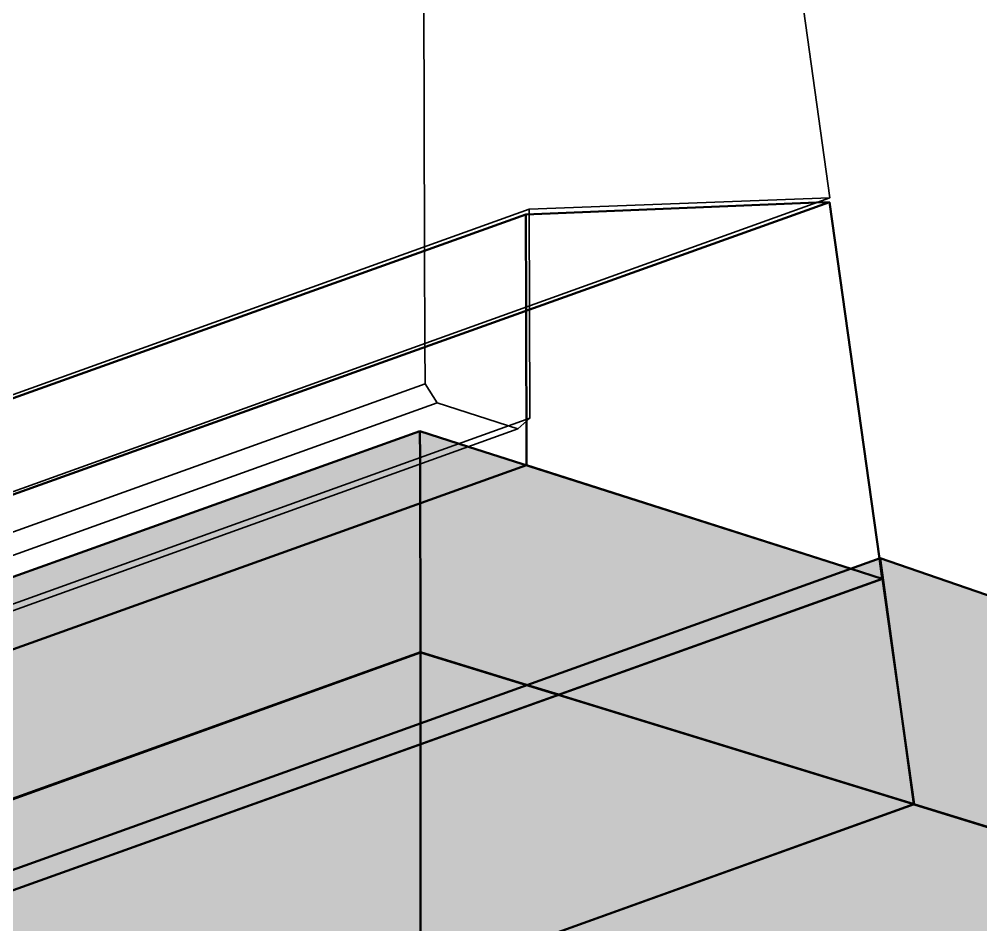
# Model space of a CAD drawing. Header units: metres. Extents: x -902 to -724, y 0 to 650.
# Drawn here: x -892.817 to -891.92, y 591.794 to 592.639 of the extents above; entities that cross this region are included whole.
import ezdxf

# ---------------------------------------------------------------- set-up
doc = ezdxf.new("R2010")
doc.units = ezdxf.units.M
for name, color, linetype, lineweight in [('D-BDGE-FLOOR', 7, 'Continuous', 50), ('D-BDGE-FLOOR-PAT', 7, 'Continuous', 50), ('D-BDGE-FRAMING', 7, 'Continuous', 50), ('D-BDGE-GEN-MOD', 7, 'Continuous', 35)]:
    doc.layers.add(name, color=color, linetype=linetype, lineweight=lineweight)

# ---------------------------------------------------------------- blocks, each defined once
blk = doc.blocks.new('08_ADC_Barrier_Precast_T2D_MBP-02-B - MBP-02-B-7218747-3D VIEW')
at = {"layer": 'D-BDGE-GEN-MOD'}
for p, q in [((-892.18521, 593.36567), (-892.06062, 592.47216)), ((-892.06062, 592.47216), (-895.31694, 591.30173))]:
    blk.add_line(p, q, dxfattribs=at)
at = {"layer": 'D-BDGE-GEN-MOD', "color": 254, "true_color": 0xd7d7d7}
for p, q in [((-892.44119, 593.22992), (-892.4387, 592.42659)), ((-892.34106, 592.46169), (-892.06062, 592.47216)), ((-892.34106, 592.46169), (-895.34231, 591.38293)), ((-892.34104, 592.45687), (-892.34106, 592.46169)), ((-892.34045, 592.26683), (-892.34078, 592.37147)), ((-892.90534, 592.06379), (-892.34045, 592.26683)), ((-892.3517, 592.2566), (-892.34045, 592.26683)), ((-892.3517, 592.2566), (-892.89705, 592.06058))]:
    blk.add_line(p, q, dxfattribs=at)
at = {"layer": 'D-BDGE-GEN-MOD', "color": 7, "true_color": 0xf8f8f8}
for p, q in [((-892.34078, 592.37147), (-892.34104, 592.45687)), ((-892.4387, 592.42659), (-892.43868, 592.42291)), ((-892.43842, 592.33637), (-892.4383, 592.29875)), ((-892.4383, 592.29875), (-892.99521, 592.09858)), ((-892.4383, 592.29875), (-892.42697, 592.28115)), ((-892.96618, 592.08734), (-892.42697, 592.28115)), ((-892.42697, 592.28115), (-892.3517, 592.2566))]:
    blk.add_line(p, q, dxfattribs=at)
at = {"layer": 'D-BDGE-GEN-MOD', "color": 7, "true_color": 0xfdfdfd}
blk.add_line((-892.43868, 592.42291), (-892.43842, 592.33637), dxfattribs=at)
blk = doc.blocks.new('Upstand North - Upstand North-7372798-3D VIEW')
at = {"layer": 'D-BDGE-FRAMING'}
for p, q in [((-892.06105, 592.46819), (-895.43766, 591.25848)), ((-892.06105, 592.46819), (-892.07303, 592.4677)), ((-892.01447, 592.13581), (-892.06105, 592.46819))]:
    blk.add_line(p, q, dxfattribs=at)
at = {"layer": 'D-BDGE-FRAMING', "color": 254, "true_color": 0xd7d7d7}
for p, q in [((-892.07303, 592.4677), (-892.34428, 592.45674)), ((-892.34428, 592.45674), (-895.34228, 591.38266)), ((-892.34372, 592.22292), (-892.34407, 592.37028)), ((-892.84888, 592.04194), (-892.34372, 592.22292)), ((-892.34372, 592.22292), (-892.04094, 592.12628))]:
    blk.add_line(p, q, dxfattribs=at)
at = {"layer": 'D-BDGE-FRAMING', "color": 7, "true_color": 0xf8f8f8}
blk.add_line((-892.34407, 592.37028), (-892.34428, 592.45674), dxfattribs=at)
at = {"layer": 'D-BDGE-FRAMING', "color": 253, "true_color": 0xa1a1a1}
for q in [(-892.01447, 592.1358), (-898.54475, 589.7765)]:
    blk.add_line((-892.01184, 592.117), q, dxfattribs=at)
at = {"layer": 'D-BDGE-FRAMING', "color": 7, "true_color": 0xf0f0f0}
blk.add_line((-892.04094, 592.12628), (-892.01184, 592.117), dxfattribs=at)

msp = doc.modelspace()

# ---------------------------------------------------------------- hatches: boundary and pattern name
at = {"layer": 'D-BDGE-FLOOR-PAT', "lineweight": 5, "true_color": 0xc0c0c0, "transparency": 33554647}
h = msp.add_hatch(color=9, dxfattribs=at)
h.paths.add_polyline_path([(-898.59583, 590.01403), (-897.98271, 590.23402), (-897.98536, 590.23505), (-897.98536, 590.24434), (-897.96234, 590.25249), (-897.99478, 590.26505), (-898.60056, 590.04796), (-898.59666, 590.01993)])
h.paths.add_polyline_path([(-898.5746, 589.78569), (-898.57482, 589.86329), (-898.59583, 590.01403), (-898.8355, 589.92803), (-898.82763, 589.86645), (-898.57482, 589.78576)])
h.paths.add_polyline_path([(-898.87712, 589.88224), (-898.87769, 589.9129), (-898.88417, 589.91057), (-898.9364, 589.92761), (-898.97543, 589.91362), (-898.87769, 589.88242)])
h.paths.add_polyline_path([(-897.79979, 590.29965), (-896.35331, 590.81867), (-896.35596, 590.81969), (-896.35596, 590.82898), (-896.33294, 590.83714), (-896.3644, 590.84931), (-897.83195, 590.32272), (-897.83048, 590.31737), (-897.83048, 590.31239), (-897.82445, 590.31173), (-897.82002, 590.30749), (-897.8081, 590.30287)])
h.paths.add_polyline_path([(-897.83048, 590.21464), (-897.73989, 590.24674), (-897.73989, 590.27647), (-897.79979, 590.29965), (-897.81387, 590.2943), (-897.78945, 590.28485), (-897.78945, 590.27556), (-897.83048, 590.26103), (-897.83048, 590.25331), (-897.82445, 590.25266), (-897.81853, 590.24306), (-897.81853, 590.22362), (-897.83048, 590.21939), (-897.83048, 590.21723)])
h.paths.add_polyline_path([(-897.85447, 590.21074), (-897.85447, 590.21917), (-897.8605, 590.21982), (-897.86642, 590.22879), (-897.86642, 590.24886), (-897.85447, 590.25309), (-897.85447, 590.26055), (-897.88059, 590.27066), (-897.9084, 590.26069), (-897.9084, 590.25841), (-897.91337, 590.25665), (-897.87932, 590.24347), (-897.87932, 590.23418), (-897.89797, 590.22757), (-897.86543, 590.21498)])
h.paths.add_polyline_path([(-897.84274, 590.10663), (-897.83222, 590.1088), (-897.83048, 590.11103), (-897.83222, 590.21403), (-897.84996, 590.20899), (-897.85447, 590.21074), (-897.853, 590.10893), (-897.84583, 590.1068), (-897.84292, 590.10664)])
h.paths.add_polyline_path([(-897.93351, 590.21498), (-897.89797, 590.22757), (-897.93351, 590.23951), (-897.94286, 590.24177), (-897.94786, 590.24653), (-897.98117, 590.23343), (-897.95751, 590.22427)])
h.paths.add_polyline_path([(-896.17039, 590.8843), (-895.59867, 591.08944), (-895.59058, 591.0972), (-895.63005, 591.11248), (-896.20155, 590.90585), (-896.20108, 590.90201), (-896.20108, 590.89703), (-896.19505, 590.89638), (-896.19063, 590.89213), (-896.17871, 590.88751)])
h.paths.add_polyline_path([(-896.20108, 590.79929), (-896.11049, 590.83138), (-896.11049, 590.86111), (-896.17039, 590.8843), (-896.18487, 590.8791), (-896.16005, 590.86949), (-896.16005, 590.8602), (-896.20108, 590.84567), (-896.20108, 590.83795), (-896.19505, 590.8373), (-896.18913, 590.8277), (-896.18913, 590.80826), (-896.20108, 590.80403), (-896.20108, 590.80188)])
h.paths.add_polyline_path([(-896.22507, 590.79538), (-896.22507, 590.80381), (-896.2311, 590.80447), (-896.23702, 590.81344), (-896.23702, 590.8335), (-896.22507, 590.83773), (-896.2254, 590.84532), (-896.25119, 590.85531), (-896.279, 590.84533), (-896.279, 590.84305), (-896.28397, 590.84129), (-896.24992, 590.82811), (-896.24992, 590.81882), (-896.26857, 590.81222), (-896.23603, 590.79962)])
h.paths.add_polyline_path([(-896.21334, 590.69055), (-896.20282, 590.69272), (-896.20108, 590.69494), (-896.20282, 590.79867), (-896.22056, 590.79363), (-896.22507, 590.79538), (-896.2236, 590.69284), (-896.21644, 590.69072), (-896.21352, 590.69056)])
h.paths.add_polyline_path([(-896.30412, 590.79962), (-896.26857, 590.81222), (-896.30412, 590.82416), (-896.31346, 590.82641), (-896.31846, 590.83117), (-896.35331, 590.81867), (-896.30816, 590.80119)])
h.paths.add_polyline_path([(-896.20731, 590.90133), (-896.20396, 590.90398), (-896.20605, 590.90292), (-896.20676, 590.90201)])
h.paths.add_polyline_path([(-895.5842, 591.09473), (-894.70941, 591.40916), (-894.71201, 591.41016), (-894.71201, 591.41945), (-894.68899, 591.42761), (-894.71865, 591.43909), (-895.58842, 591.1274), (-895.58985, 591.0979), (-895.59058, 591.0972), (-895.58834, 591.09633)])
h.paths.add_polyline_path([(-894.52665, 591.47485), (-893.07981, 591.99489), (-893.08241, 591.9959), (-893.08241, 592.00519), (-893.05939, 592.01334), (-893.08671, 592.02392), (-894.55713, 591.4956), (-894.55713, 591.4875), (-894.5511, 591.48685), (-894.54667, 591.4826), (-894.53494, 591.47806)])
h.paths.add_polyline_path([(-894.55713, 591.38976), (-894.46654, 591.42186), (-894.46784, 591.45208), (-894.52665, 591.47485), (-894.54112, 591.46965), (-894.5161, 591.45997), (-894.5161, 591.45068), (-894.55713, 591.43614), (-894.55713, 591.42842), (-894.5511, 591.42777), (-894.54518, 591.41817), (-894.54518, 591.39873), (-894.55713, 591.3945), (-894.55713, 591.39235)])
h.paths.add_polyline_path([(-894.58112, 591.38585), (-894.58112, 591.39429), (-894.58715, 591.39494), (-894.59307, 591.40391), (-894.59307, 591.42397), (-894.58112, 591.42821), (-894.58112, 591.43566), (-894.60738, 591.44583), (-894.63505, 591.43588), (-894.63515, 591.43349), (-894.64002, 591.43176), (-894.60597, 591.41858), (-894.60597, 591.40929), (-894.62286, 591.40201), (-894.58715, 591.38818)])
h.paths.add_polyline_path([(-894.56939, 591.27968), (-894.55887, 591.28185), (-894.55713, 591.28407), (-894.55887, 591.38914), (-894.57661, 591.3841), (-894.58112, 591.38585), (-894.57965, 591.28197), (-894.57248, 591.27985), (-894.56955, 591.27969)])
h.paths.add_polyline_path([(-894.66016, 591.39009), (-894.62462, 591.40269), (-894.66016, 591.41463), (-894.66951, 591.41688), (-894.67455, 591.42168), (-894.70941, 591.40916), (-894.68416, 591.39938)])
h.paths.add_polyline_path([(-894.56335, 591.4918), (-894.56001, 591.49445), (-894.5621, 591.49339), (-894.56281, 591.49249)])
h.paths.add_polyline_path([(-892.89705, 592.06058), (-892.39758, 592.24011), (-892.44299, 592.2546), (-892.92753, 592.08019), (-892.92753, 592.07323), (-892.9215, 592.07258), (-892.91707, 592.06833), (-892.90534, 592.06379)])
h.paths.add_polyline_path([(-892.92753, 591.97549), (-892.83694, 592.00759), (-892.83694, 592.03731), (-892.89705, 592.06058), (-892.91152, 592.05538), (-892.8865, 592.0457), (-892.8865, 592.03641), (-892.92753, 592.02187), (-892.92753, 592.01416), (-892.9215, 592.01351), (-892.91558, 592.00391), (-892.91558, 591.98447), (-892.92753, 591.98024), (-892.92753, 591.97808)])
h.paths.add_polyline_path([(-892.95152, 591.97158), (-892.95152, 591.98002), (-892.95755, 591.98067), (-892.96347, 591.98964), (-892.96214, 592.01018), (-892.95152, 592.01394), (-892.95152, 592.0214), (-892.97778, 592.03156), (-893.00545, 592.02162), (-893.00545, 592.01926), (-893.01042, 592.0175), (-892.97637, 592.00432), (-892.97637, 591.99503), (-892.99502, 591.98842), (-892.95755, 591.97392)])
h.paths.add_polyline_path([(-892.93979, 591.86366), (-892.92927, 591.86584), (-892.92753, 591.86806), (-892.92927, 591.97488), (-892.94701, 591.96984), (-892.95152, 591.97068), (-892.95005, 591.86596), (-892.94288, 591.86383), (-892.93992, 591.86367)])
h.paths.add_polyline_path([(-893.03056, 591.97583), (-892.99502, 591.98842), (-893.03056, 592.00036), (-893.03991, 592.00262), (-893.04495, 592.00742), (-893.07981, 591.99489), (-893.05456, 591.98512)])
for points in [[(-898.54524, 589.77632), (-898.54475, 589.77651), (-898.54524, 589.78764), (-898.52912, 589.78209), (-892.01184, 592.117), (-892.39758, 592.24011), (-892.89705, 592.06058), (-892.83694, 592.03731), (-892.83694, 592.00759), (-892.92753, 591.97549), (-892.92927, 591.86584), (-892.93667, 591.8638), (-892.94819, 591.86502), (-892.95152, 591.8682), (-892.95152, 591.97158), (-892.99502, 591.98842), (-893.03056, 591.97583), (-893.07981, 591.99489), (-894.52665, 591.47485), (-894.46654, 591.45158), (-894.46784, 591.42139), (-894.55713, 591.38976), (-894.55887, 591.28185), (-894.56627, 591.27981), (-894.57779, 591.28103), (-894.58112, 591.28421), (-894.58112, 591.38585), (-894.62654, 591.40201), (-894.66016, 591.39009), (-894.70941, 591.40916), (-895.5842, 591.09473), (-895.59058, 591.0972), (-895.59867, 591.08944), (-896.17039, 590.8843), (-896.11049, 590.86111), (-896.11049, 590.83138), (-896.20108, 590.79929), (-896.20282, 590.69272), (-896.21023, 590.69068), (-896.22174, 590.6919), (-896.22507, 590.69508), (-896.22507, 590.79538), (-896.26857, 590.81222), (-896.30412, 590.79962), (-896.35331, 590.81867), (-897.79979, 590.29965), (-897.73989, 590.27647), (-897.73989, 590.24674), (-897.83048, 590.21464), (-897.83222, 590.1088), (-897.83962, 590.10677), (-897.85114, 590.10799), (-897.85447, 590.11117), (-897.85447, 590.21074), (-897.89797, 590.22757), (-897.93351, 590.21498), (-897.98271, 590.23402), (-898.59583, 590.01403), (-898.57482, 589.86329), (-898.57295, 589.78516), (-898.54634, 589.77667)], [(-895.67319, 588.79925), (-889.14209, 591.1477), (-892.01389, 592.13601), (-898.54524, 589.78764), (-895.96546, 588.89983)], [(-898.51439, 589.5584), (-891.98207, 591.90676), (-892.01156, 592.11691), (-898.54496, 589.77623), (-898.51774, 589.58224)]]:
    msp.add_hatch(color=9, dxfattribs=at).paths.add_polyline_path(points)
h = msp.add_hatch(color=9, dxfattribs=at)
h.paths.add_polyline_path([(-888.75895, 586.63464), (-882.98025, 589.1352), (-883.08153, 589.16638), (-888.86022, 586.66582), (-888.77961, 586.641)])
h.paths.add_polyline_path([(-895.34582, 588.58328), (-895.22737, 588.62585), (-895.34609, 588.66138), (-895.34607, 588.58336)])
h.paths.add_polyline_path([(-898.574, 589.57674), (-898.57482, 589.78576), (-898.66058, 589.81313), (-898.8161, 589.75723), (-898.81429, 589.65071), (-898.59186, 589.58224)])
h.paths.add_polyline_path([(-898.54524, 589.77632), (-898.54496, 589.77803), (-898.54496, 589.78755), (-898.52912, 589.78209), (-892.31424, 592.00866), (-892.44247, 592.04813), (-892.9059, 591.88156), (-892.86883, 591.86721), (-892.86883, 591.85792), (-892.94109, 591.83232), (-892.94973, 591.83566), (-892.95755, 591.83651), (-892.96214, 591.84046), (-892.99011, 591.85129), (-894.5355, 591.29582), (-894.49843, 591.28147), (-894.49843, 591.27218), (-894.57069, 591.24658), (-894.57933, 591.24993), (-894.58715, 591.25077), (-894.58908, 591.2537), (-894.61971, 591.26556), (-896.17889, 590.70513), (-896.14238, 590.691), (-896.14238, 590.68171), (-896.21464, 590.65611), (-896.22328, 590.65946), (-896.2311, 590.6603), (-896.23303, 590.66323), (-896.2631, 590.67487), (-897.80692, 590.11996), (-897.77178, 590.10636), (-897.77178, 590.09707), (-897.84404, 590.07147), (-897.85268, 590.07481), (-897.8605, 590.07566), (-897.86243, 590.07859), (-897.89113, 590.0897), (-898.55569, 589.85083), (-898.54634, 589.78412)])
h = msp.add_hatch(color=9, dxfattribs=at)
h.paths.add_polyline_path([(-888.86022, 586.58687), (-888.86022, 586.59082), (-895.34609, 588.58337), (-895.34467, 588.66189), (-888.86022, 586.66978), (-883.08686, 589.16802), (-892.31424, 592.00866), (-898.54634, 589.77667), (-898.5746, 589.78569), (-898.57295, 589.57642), (-888.87306, 586.59082)])
h.paths.add_polyline_path([(-888.75362, 586.633), (-882.97491, 589.13355), (-882.98025, 589.1352), (-888.75895, 586.63464)])

# ---------------------------------------------------------------- linework, layer by layer
at = {"layer": 'D-BDGE-FLOOR', "color": 7, "true_color": 0xf8f8f8}
for p, q in [((-892.9283, 592.08068), (-892.44299, 592.2546)), ((-892.44299, 592.2546), (-892.39758, 592.24011))]:
    msp.add_line(p, q, dxfattribs=at)
at = {"layer": 'D-BDGE-FLOOR', "color": 9, "true_color": 0xc8c8c8}
msp.add_line((-892.44293, 592.23), (-892.44299, 592.2546), dxfattribs=at)
at = {"layer": 'D-BDGE-FLOOR', "color": 254, "true_color": 0xd7d7d7}
msp.add_line((-892.39758, 592.24011), (-892.04094, 592.12628), dxfattribs=at)
at = {"layer": 'D-BDGE-FLOOR', "color": 7, "true_color": 0xf5f5f5}
msp.add_line((-892.44291, 592.22381), (-892.44293, 592.23), dxfattribs=at)
at = {"layer": 'D-BDGE-FLOOR', "color": 9, "true_color": 0xc3c3c3}
for p, q in [((-892.44249, 592.04848), (-892.44291, 592.22381)), ((-892.44247, 592.04813), (-892.92756, 591.87377)), ((-892.90635, 591.88173), (-892.44249, 592.04848)), ((-892.34278, 592.01779), (-892.44249, 592.04848)), ((-892.44247, 592.04813), (-892.31424, 592.00866))]:
    msp.add_line(p, q, dxfattribs=at)
at = {"layer": 'D-BDGE-FLOOR'}
for p, q in [((-898.54634, 589.78802), (-892.01389, 592.13601)), ((-892.01389, 592.13601), (-889.24517, 591.18318))]:
    msp.add_line(p, q, dxfattribs=at)
at = {"layer": 'D-BDGE-FLOOR', "color": 253, "true_color": 0xa1a1a1}
for p, q in [((-891.99547, 592.00227), (-892.01389, 592.13601)), ((-892.01156, 592.11691), (-898.54472, 589.77631)), ((-892.01156, 592.11691), (-891.98207, 591.90676)), ((-891.98207, 591.90676), (-898.51407, 589.55851)), ((-891.9823, 591.90668), (-889.42192, 591.11964)), ((-891.98198, 591.90637), (-889.34732, 591.09529))]:
    msp.add_line(p, q, dxfattribs=at)
at = {"layer": 'D-BDGE-FLOOR', "color": 7, "true_color": 0xf0f0f0}
msp.add_line((-892.04094, 592.12628), (-892.01184, 592.117), dxfattribs=at)
at = {"layer": 'D-BDGE-FLOOR', "color": 9, "true_color": 0xc7c7c7}
for p, q in [((-892.44247, 591.96272), (-892.44247, 592.04813)), ((-892.31372, 592.00884), (-892.34278, 592.01779))]:
    msp.add_line(p, q, dxfattribs=at)
at = {"layer": 'D-BDGE-FLOOR', "color": 9, "true_color": 0xbbbbbb}
for p, q in [((-892.31395, 592.00857), (-891.9826, 591.90656)), ((-891.98207, 591.90676), (-892.31343, 592.00876)), ((-891.9823, 591.90668), (-891.99547, 592.00227)), ((-898.51445, 589.5588), (-891.9823, 591.90668))]:
    msp.add_line(p, q, dxfattribs=at)
at = {"layer": 'D-BDGE-FLOOR', "color": 9, "true_color": 0xbfbfbf}
msp.add_line((-892.44247, 591.6998), (-892.44247, 591.96253), dxfattribs=at)

# ---------------------------------------------------------------- block references
at = {"layer": 'D-BDGE-FRAMING', "color": 254, "true_color": 0xd7d7d7}
msp.add_blockref('Upstand North - Upstand North-7372798-3D VIEW', (0, 0), dxfattribs=at)
at = {"layer": 'D-BDGE-GEN-MOD'}
msp.add_blockref('08_ADC_Barrier_Precast_T2D_MBP-02-B - MBP-02-B-7218747-3D VIEW', (0, 0), dxfattribs=at)

doc.saveas('drawing.dxf')
